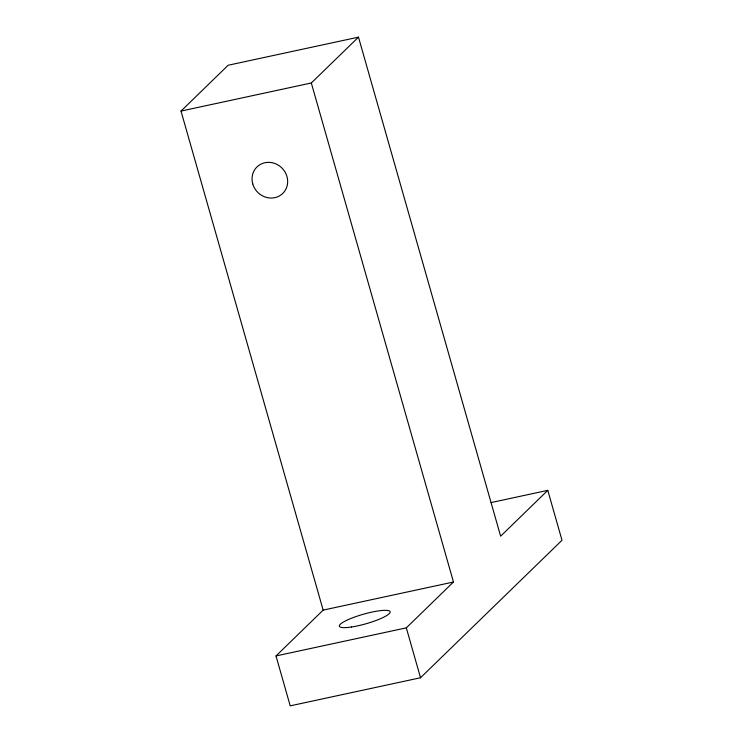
<?xml version="1.0" encoding="UTF-8"?>
<svg xmlns="http://www.w3.org/2000/svg" width="743" height="743" viewBox="0 0 743 743"><rect width="100%" height="100%" fill="white"/><g stroke="black" fill="none" stroke-linecap="round" stroke-linejoin="round"><path stroke-width="1.11" d="M323.159 610.114L181.004 111.078L228.157 65.245L358.479 37.15L500.633 536.186L547.786 490.352L561.996 540.263L420.529 677.755L290.216 705.85L275.997 655.948L323.159 610.114L453.471 582.02L311.317 82.984L358.479 37.15M275.997 655.948L406.319 627.854L453.471 582.02M181.004 111.078L311.317 82.984M491.123 502.574L547.786 490.352M406.319 627.854L420.529 677.755M351.578 626.99A26.414 4.95 -15.9 0 0 390.168 612.111A26.414 4.95 -15.9 0 0 352.461 617.851A26.414 4.95 -15.9 0 0 351.578 626.99M252.75 183.892A18.491 17.154 45.8 0 0 282.711 193.486A18.491 17.154 45.8 0 0 274.093 163.228A18.491 17.154 45.8 0 0 252.75 183.892"/></g></svg>
